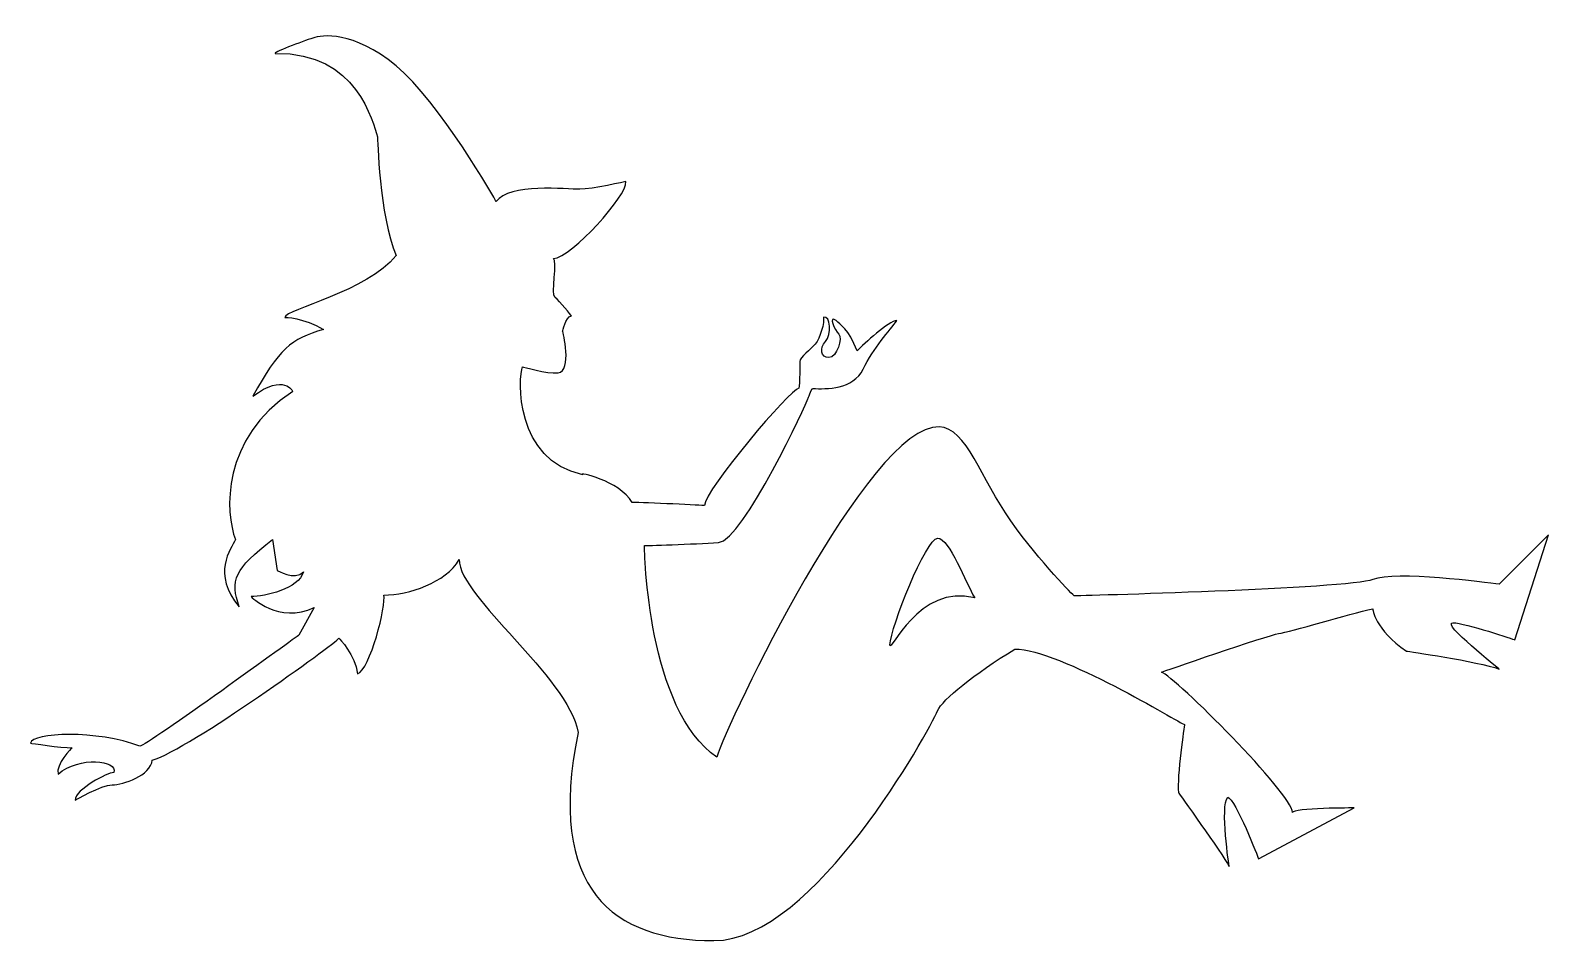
# Model space of a CAD drawing. Header units: centimetres. Extents: x -9.4 to 9.4, y -5.6 to 5.7.
import ezdxf

# ---------------------------------------------------------------- set-up
doc = ezdxf.new("R2010")
doc.units = ezdxf.units.CM
doc.header["$MEASUREMENT"] = 0
doc.layers.add('Camada 1', color=7, linetype='Continuous')

msp = doc.modelspace()

# ---------------------------------------------------------------- linework, layer by layer
at = {"layer": 'Camada 1'}
for points, knots in [([(-6.63341, 1.13754), (-6.30953, 1.71827), (-6.16436, 1.85231), (-5.75952, 1.96119), (-5.75952, 1.96119), (-6.0073, 2.11335), (-6.23627, 2.11335), (-6.23627, 2.11335), (-6.23627, 2.11335), (-6.23627, 2.20897), (-5.20635, 2.43791), (-4.86311, 2.87625), (-4.86311, 2.87625), (-5.07287, 3.37219), (-5.09187, 4.34485), (-5.09187, 4.34485), (-5.09187, 4.34485), (-5.14913, 4.51656), (-5.34071, 5.39395), (-6.35108, 5.37511), (-6.35108, 5.37511), (-6.41985, 5.37371), (-6.00749, 5.52762), (-5.89301, 5.56566), (-5.89301, 5.56566), (-5.77853, 5.6037), (-5.3976, 5.66059), (-4.86362, 5.22226), (-4.86362, 5.22226), (-4.32964, 4.78393), (-3.62397, 3.54427), (-3.62397, 3.54427), (-3.62397, 3.54427), (-3.47146, 3.77287), (-2.74606, 3.69643), (-2.59355, 3.69643), (-2.59355, 3.69643), (-2.44104, 3.69643), (-2.02205, 3.79205), (-2.02205, 3.79205), (-2.02205, 3.79205), (-2.00284, 3.62034), (-2.68933, 2.85741), (-2.9183, 2.83857), (-2.9183, 2.83857), (-2.86104, 2.81939), (-2.95354, 2.395), (-2.89631, 2.35695), (-2.89631, 2.35695), (-2.83908, 2.31856), (-2.6965, 2.13184), (-2.6965, 2.13184), (-2.6965, 2.13184), (-2.77275, 2.11266), (-2.80382, 1.94197), (-2.80382, 1.94197), (-2.80382, 1.94197), (-2.80382, 1.94197), (-2.67976, 1.44884), (-2.86105, 1.4272), (-2.86105, 1.4272), (-2.99771, 1.41117), (-3.29976, 1.50329), (-3.29976, 1.50329), (-3.29976, 1.50329), (-3.35699, 1.36997), (-3.3952, 0.33971), (-2.55604, 0.16836), (-2.55604, 0.16836), (-2.62986, 0.20778), (-2.10495, 0.09959), (-1.94565, -0.17473), (-1.94565, -0.17473), (-1.79312, -0.17473), (-1.0494, -0.21312), (-1.0494, -0.21312), (-1.0494, -0.21312), (-1.0494, -0.0222), (0.01872, 1.23664), (0.114, 1.23664), (0.114, 1.23664), (0.12744, 1.28239), (0.12744, 1.56541), (0.12744, 1.56541), (0.12744, 1.56541), (0.12744, 1.62404), (0.26058, 1.71548), (0.31902, 1.78213), (0.31902, 1.78213), (0.37749, 1.84881), (0.4356, 2.05714), (0.41901, 2.11543), (0.41901, 2.11543), (0.51064, 2.14057), (0.519, 1.89871), (0.44396, 1.81529), (0.44396, 1.81529), (0.36911, 1.73224), (0.38567, 1.61566), (0.48547, 1.61566), (0.48547, 1.61566), (0.58564, 1.61566), (0.66068, 1.85717), (0.61043, 1.90707), (0.61043, 1.90707), (0.56087, 1.95697), (0.4689, 2.14893), (0.57728, 2.07355), (0.57728, 2.07355), (0.62718, 2.02399), (0.72698, 1.97375), (0.83554, 1.69871), (0.83554, 1.69871), (0.91894, 1.78211), (1.22747, 2.07355), (1.32729, 2.07355), (1.32729, 2.07355), (1.24352, 1.95697), (1.03553, 1.73224), (0.91057, 1.47395), (0.91057, 1.47395), (0.78561, 1.21569), (0.45739, 1.22826), (0.28568, 1.23244), (0.28568, 1.23244), (0.26912, 1.22408), (0.22742, 1.1075), (0.22742, 1.1075), (0.22742, 1.1075), (0.22742, 1.08864), (-0.57249, -0.65148), (-0.87772, -0.67069), (-0.87772, -0.67069), (-1.18292, -0.68987), (-1.79315, -0.70874), (-1.79315, -0.70874), (-1.79315, -0.70874), (-1.79315, -0.76597), (-1.75494, -2.74971), (-0.89674, -3.32171), (-0.89674, -3.32171), (-0.78244, -2.9214), (0.98387, 0.79232), (1.84937, 0.75951), (1.84937, 0.75951), (2.18931, 0.7466), (2.3666, 0.117), (2.73654, -0.40373), (2.73654, -0.40373), (3.10857, -0.92758), (3.5183, -1.33067), (3.5183, -1.33067), (3.5183, -1.33067), (3.5183, -1.33067), (6.92317, -1.24304), (7.20897, -1.12858), (7.20897, -1.12858), (7.49483, -1.01412), (8.6015, -1.16663), (8.77284, -1.18581), (8.77284, -1.18581), (8.77284, -1.18581), (9.38292, -0.57542), (9.38292, -0.57542), (9.38292, -0.57542), (9.38292, -0.57542), (8.96342, -1.87233), (8.96342, -1.87233), (8.96342, -1.87233), (8.96342, -1.87233), (8.35303, -1.66257), (8.20049, -1.66257), (8.20049, -1.66257), (8.04798, -1.66257), (8.77286, -2.23457), (8.77286, -2.23457), (8.77286, -2.23457), (8.50587, -2.13929), (7.62811, -2.01192), (7.62811, -2.01192), (7.62811, -2.01192), (7.22782, -1.74493), (7.20896, -1.49119), (7.20896, -1.49119), (7.20896, -1.49119), (6.92279, -1.54808), (6.17907, -1.77702), (6.04575, -1.7962), (6.04575, -1.7962), (5.91208, -1.81506), (4.59599, -2.27295), (4.59599, -2.27295), (4.59599, -2.27295), (4.7677, -2.33018), (6.21712, -3.77959), (6.21712, -4.00819), (6.21712, -4.00819), (6.21712, -3.95096), (6.98005, -3.95096), (6.98005, -3.95096), (6.98005, -3.95096), (6.98005, -3.95096), (5.79763, -4.58056), (5.79763, -4.58056), (5.79763, -4.58056), (5.79763, -4.58056), (5.51146, -3.83647), (5.41618, -3.81763), (5.41618, -3.81763), (5.32088, -3.93209), (5.43502, -4.67583), (5.43502, -4.67583), (5.43502, -4.67583), (5.34009, -4.50414), (4.80611, -3.7604), (4.80611, -3.7604), (4.80611, -3.7604), (4.7869, -3.56985), (4.8822, -2.92138), (4.8822, -2.92138), (4.8822, -2.92138), (4.82497, -2.9022), (3.33751, -1.98677), (2.78435, -1.98677), (2.78435, -1.98677), (2.28841, -2.29181), (1.88776, -2.61497), (1.83087, -2.7497), (1.83087, -2.7497), (1.73213, -2.98423), (0.30523, -5.59125), (-0.93445, -5.59125), (-0.93445, -5.59125), (-2.1741, -5.59125), (-3.01328, -4.96202), (-2.61281, -3.01667), (-2.61281, -3.01667), (-2.74629, -2.31097), (-4.08125, -1.35715), (-4.08125, -0.88042), (-4.08125, -0.88042), (-4.25296, -1.16659), (-4.70141, -1.31947), (-5.01571, -1.31947), (-5.01571, -1.31947), (-4.97766, -1.43396), (-5.18724, -2.25411), (-5.33993, -2.29181), (-5.33993, -2.29181), (-5.35895, -2.06287), (-5.56887, -1.85345), (-5.56887, -1.85345), (-5.56887, -1.85345), (-5.60692, -1.91071), (-7.41876, -3.22645), (-7.87646, -3.35978), (-7.87646, -3.35978), (-7.89548, -3.55068), (-8.23873, -3.66514), (-8.37221, -3.66514), (-8.37221, -3.66514), (-8.50569, -3.66514), (-8.82991, -3.85569), (-8.82991, -3.85569), (-8.82991, -3.85569), (-8.82991, -3.72202), (-8.42944, -3.51263), (-8.35316, -3.51263), (-8.35316, -3.51263), (-8.29593, -3.35978), (-8.77771, -3.30739), (-9.03965, -3.53147), (-9.03965, -3.53147), (-9.07786, -3.41701), (-8.86812, -3.20759), (-8.86812, -3.20759), (-8.86812, -3.20759), (-9.0016, -3.20759), (-9.38308, -3.15036), (-9.38308, -3.15036), (-9.38308, -3.15036), (-9.36387, -3.01669), (-8.55438, -2.98354), (-8.02894, -3.18806), (-8.02894, -3.18806), (-7.95269, -3.18806), (-6.06459, -1.81508), (-6.06459, -1.81508), (-6.06459, -1.81508), (-6.06459, -1.81508), (-5.87385, -1.47168), (-5.87385, -1.47168), (-5.87385, -1.47168), (-6.31256, -1.68176), (-6.6558, -1.33836), (-6.6558, -1.33836), (-6.6558, -1.33836), (-6.48427, -1.33836), (-6.06459, -1.24343), (-6.00736, -1.03335), (-6.00736, -1.03335), (-6.12185, -1.14781), (-6.33158, -1.01414), (-6.33158, -1.01414), (-6.33158, -1.01414), (-6.33158, -1.01414), (-6.38881, -0.63266), (-6.38881, -0.63266), (-6.38881, -0.63266), (-6.86556, -0.99493), (-6.91546, -1.14045), (-6.80098, -1.46467), (-6.80098, -1.46467), (-7.14719, -1.06264), (-6.90377, -0.74715), (-6.84651, -0.63266), (-6.84651, -0.63266), (-6.97999, -0.30881), (-7.02434, 0.62374), (-6.14084, 1.19818), (-6.14084, 1.19818), (-6.14078, 1.19826), (-6.24251, 1.42792), (-6.63341, 1.13754)], [0, 0, 0, 0, 0.01219512, 0.01219512, 0.01219512, 0.01219512, 0.02439024, 0.02439024, 0.02439024, 0.02439024, 0.03658537, 0.03658537, 0.03658537, 0.03658537, 0.04878049, 0.04878049, 0.04878049, 0.04878049, 0.06097561, 0.06097561, 0.06097561, 0.06097561, 0.07317073, 0.07317073, 0.07317073, 0.07317073, 0.08536585, 0.08536585, 0.08536585, 0.08536585, 0.09756098, 0.09756098, 0.09756098, 0.09756098, 0.1097561, 0.1097561, 0.1097561, 0.1097561, 0.12195122, 0.12195122, 0.12195122, 0.12195122, 0.13414634, 0.13414634, 0.13414634, 0.13414634, 0.14634146, 0.14634146, 0.14634146, 0.14634146, 0.15853659, 0.15853659, 0.15853659, 0.15853659, 0.17073171, 0.17073171, 0.17073171, 0.17073171, 0.18292683, 0.18292683, 0.18292683, 0.18292683, 0.19512195, 0.19512195, 0.19512195, 0.19512195, 0.20731707, 0.20731707, 0.20731707, 0.20731707, 0.2195122, 0.2195122, 0.2195122, 0.2195122, 0.23170732, 0.23170732, 0.23170732, 0.23170732, 0.24390244, 0.24390244, 0.24390244, 0.24390244, 0.25609756, 0.25609756, 0.25609756, 0.25609756, 0.26829268, 0.26829268, 0.26829268, 0.26829268, 0.2804878, 0.2804878, 0.2804878, 0.2804878, 0.29268293, 0.29268293, 0.29268293, 0.29268293, 0.30487805, 0.30487805, 0.30487805, 0.30487805, 0.31707317, 0.31707317, 0.31707317, 0.31707317, 0.32926829, 0.32926829, 0.32926829, 0.32926829, 0.34146341, 0.34146341, 0.34146341, 0.34146341, 0.35365854, 0.35365854, 0.35365854, 0.35365854, 0.36585366, 0.36585366, 0.36585366, 0.36585366, 0.37804878, 0.37804878, 0.37804878, 0.37804878, 0.3902439, 0.3902439, 0.3902439, 0.3902439, 0.40243902, 0.40243902, 0.40243902, 0.40243902, 0.41463415, 0.41463415, 0.41463415, 0.41463415, 0.42682927, 0.42682927, 0.42682927, 0.42682927, 0.43902439, 0.43902439, 0.43902439, 0.43902439, 0.45121951, 0.45121951, 0.45121951, 0.45121951, 0.46341463, 0.46341463, 0.46341463, 0.46341463, 0.47560976, 0.47560976, 0.47560976, 0.47560976, 0.48780488, 0.48780488, 0.48780488, 0.48780488, 0.5, 0.5, 0.5, 0.5, 0.51219512, 0.51219512, 0.51219512, 0.51219512, 0.52439024, 0.52439024, 0.52439024, 0.52439024, 0.53658537, 0.53658537, 0.53658537, 0.53658537, 0.54878049, 0.54878049, 0.54878049, 0.54878049, 0.56097561, 0.56097561, 0.56097561, 0.56097561, 0.57317073, 0.57317073, 0.57317073, 0.57317073, 0.58536585, 0.58536585, 0.58536585, 0.58536585, 0.59756098, 0.59756098, 0.59756098, 0.59756098, 0.6097561, 0.6097561, 0.6097561, 0.6097561, 0.62195122, 0.62195122, 0.62195122, 0.62195122, 0.63414634, 0.63414634, 0.63414634, 0.63414634, 0.64634146, 0.64634146, 0.64634146, 0.64634146, 0.65853659, 0.65853659, 0.65853659, 0.65853659, 0.67073171, 0.67073171, 0.67073171, 0.67073171, 0.68292683, 0.68292683, 0.68292683, 0.68292683, 0.69512195, 0.69512195, 0.69512195, 0.69512195, 0.70731707, 0.70731707, 0.70731707, 0.70731707, 0.7195122, 0.7195122, 0.7195122, 0.7195122, 0.73170732, 0.73170732, 0.73170732, 0.73170732, 0.74390244, 0.74390244, 0.74390244, 0.74390244, 0.75609756, 0.75609756, 0.75609756, 0.75609756, 0.76829268, 0.76829268, 0.76829268, 0.76829268, 0.7804878, 0.7804878, 0.7804878, 0.7804878, 0.79268293, 0.79268293, 0.79268293, 0.79268293, 0.80487805, 0.80487805, 0.80487805, 0.80487805, 0.81707317, 0.81707317, 0.81707317, 0.81707317, 0.82926829, 0.82926829, 0.82926829, 0.82926829, 0.84146341, 0.84146341, 0.84146341, 0.84146341, 0.85365854, 0.85365854, 0.85365854, 0.85365854, 0.86585366, 0.86585366, 0.86585366, 0.86585366, 0.87804878, 0.87804878, 0.87804878, 0.87804878, 0.8902439, 0.8902439, 0.8902439, 0.8902439, 0.90243902, 0.90243902, 0.90243902, 0.90243902, 0.91463415, 0.91463415, 0.91463415, 0.91463415, 0.92682927, 0.92682927, 0.92682927, 0.92682927, 0.93902439, 0.93902439, 0.93902439, 0.93902439, 0.95121951, 0.95121951, 0.95121951, 0.95121951, 0.96341463, 0.96341463, 0.96341463, 0.96341463, 0.97560976, 0.97560976, 0.97560976, 0.97560976, 1, 1, 1, 1]), ([(1.24009, -1.93367), (1.23345, -2.06072), (1.59746, -1.17424), (2.28988, -1.35294), (2.28988, -1.35294), (2.1782, -1.17424), (1.9772, -0.61586), (1.83199, -0.61586), (1.83199, -0.61586), (1.68678, -0.61586), (1.25125, -1.72147), (1.24009, -1.93367)], [0, 0, 0, 0, 0.25, 0.25, 0.25, 0.25, 0.5, 0.5, 0.5, 0.5, 1, 1, 1, 1])]:
    msp.add_open_spline(points, degree=3, knots=knots, dxfattribs=at)

doc.saveas('drawing.dxf')
